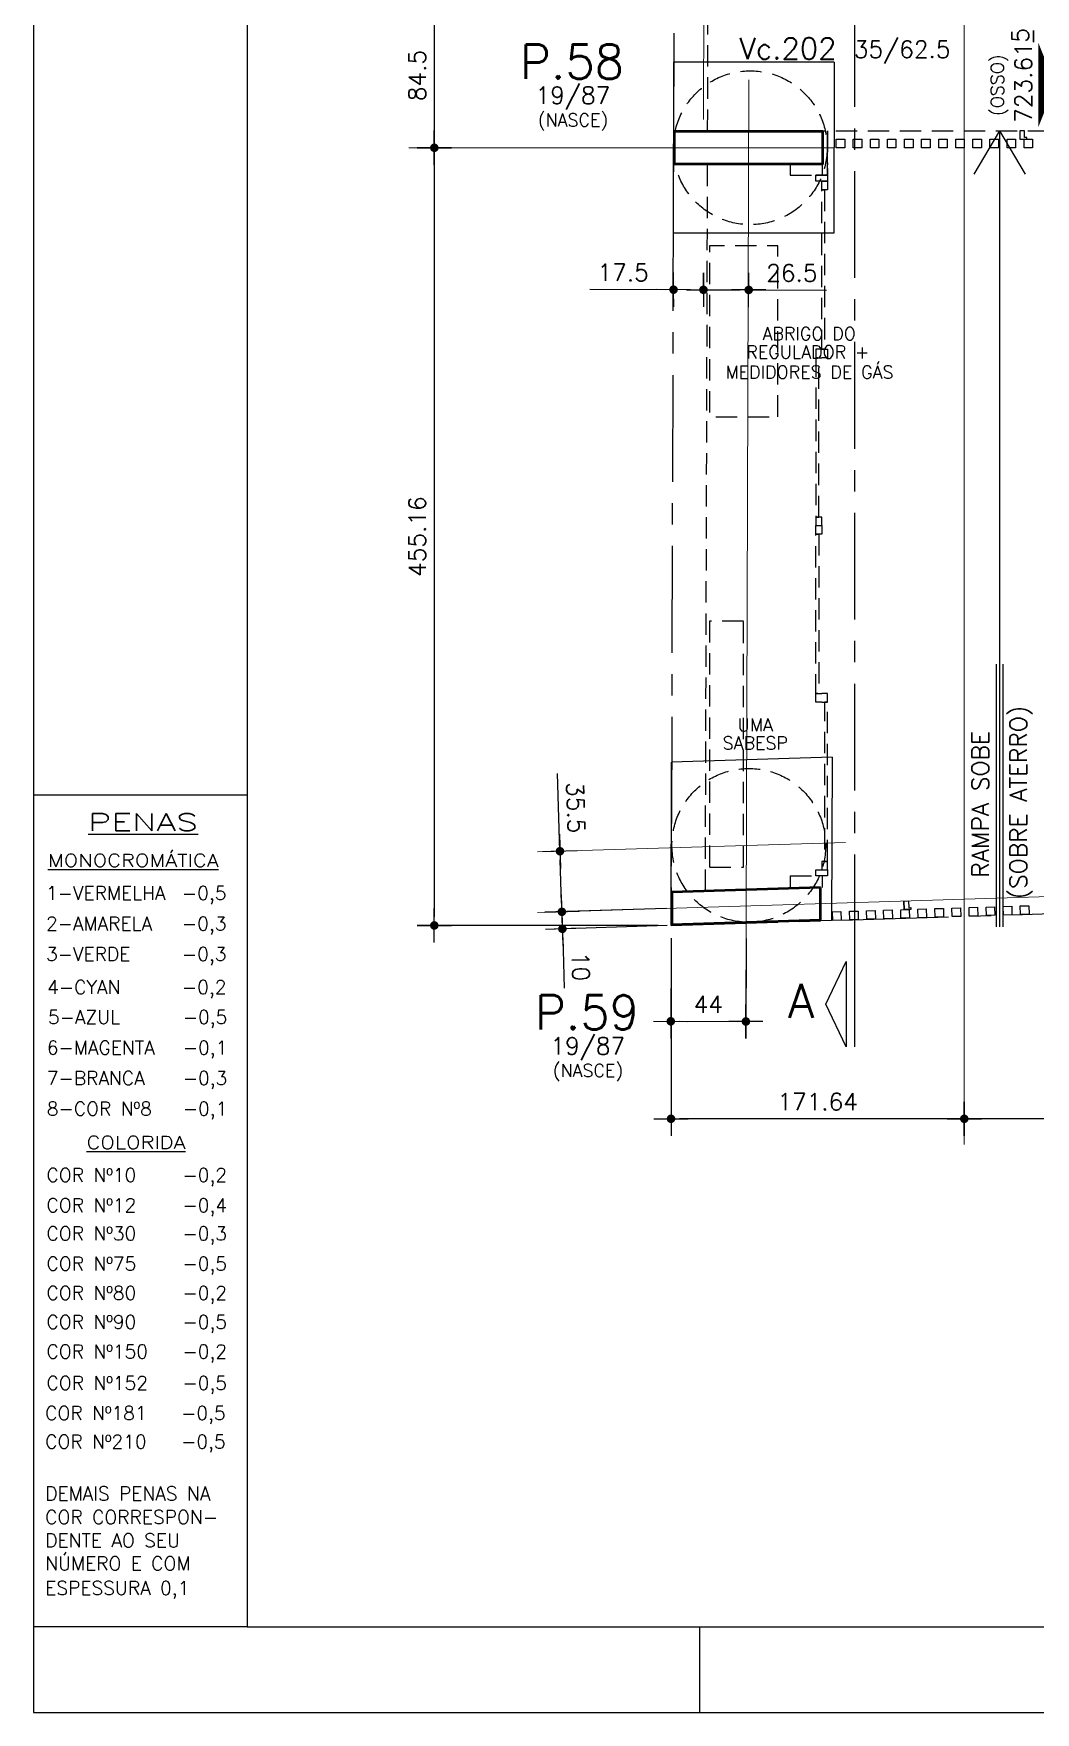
# Model space of a CAD drawing. Header units: inches. Extents: x 0 to 5940, y 0 to 4205.
# Drawn here: x 0 to 586, y 0 to 983 of the extents above; entities that cross this region are included whole.
import ezdxf
from ezdxf.enums import TextEntityAlignment as Align

# ---------------------------------------------------------------- set-up
doc = ezdxf.new("R2010")
doc.units = ezdxf.units.IN
doc.header["$LTSCALE"] = 50
doc.header["$MEASUREMENT"] = 0
doc.linetypes.add('CENTER', pattern=[2, 1.25, -0.25, 0.25, -0.25])
doc.linetypes.add('HIDDEN', pattern=[0.375, 0.25, -0.125])
for name, color, linetype in [('ALVENARIA', 10, 'HIDDEN'), ('BLOCOS', 3, 'Continuous'), ('COTA', 6, 'Continuous'), ('DIVISA DO TERRENO', 1, 'CENTER'), ('FO-TEXTO-VIGAS', 3, 'Continuous'), ('FOLHA', 7, 'Continuous'), ('NIVEL', 3, 'Continuous'), ('P-N', 5, 'Continuous'), ('TEXTO', 3, 'Continuous'), ('TUBULÃO', 8, 'HIDDEN')]:
    doc.layers.add(name, color=color, linetype=linetype)
doc.layers.add('FO-Eixos', color=150, linetype='Continuous', lineweight=5)
doc.layers.add('FO-Textos dos pilares', color=3, linetype='Continuous', lineweight=20)
doc.styles.add('ROMANS', font='romans.shx')
doc.dimstyles.new('COTA_50', dxfattribs={"dimscale": 5, "dimtxt": 2, "dimasz": 1, "dimexe": 2, "dimexo": 1.5, "dimgap": 1, "dimtad": 1, "dimzin": 12, "dimdsep": 46, "dimtxsty": 'ROMANS', "dimblk1": 'COTA', "dimblk2": 'COTA', "dimsah": 1, "dimcen": -4, "dimdle": 1.5, "dimclrd": 6, "dimclre": 6, "dimclrt": 3, "dimadec": 0, "dimazin": 0, "dimtfac": 1, "dimtofl": 0, "dimtmove": 0, "dimatfit": 3, "dimldrblk": 'COTA', "dimfxl": 1, "dimtolj": 1, "dimtzin": 12, "dimarcsym": 0})

# ---------------------------------------------------------------- blocks, each defined once
blk = doc.blocks.new('COTA')
at = {"layer": 'COTA'}
for p, q in [((0, -2), (0, 2)), ((2, 0), (-2, 0))]:
    blk.add_line(p, q, dxfattribs=at)
at = {"layer": 'COTA', "const_width": 0.5}
blk.add_lwpolyline([(-0.25, 0, 1), (0.25, 0, 1)], format="xyb", close=True, dxfattribs=at)
blk = doc.blocks.new('*D163')
at = {"layer": 'COTA', "color": 6, "lineweight": -2, "transparency": 16777216}
for p, q in [((544.77, 352.84), (544.77, 337.41)), ((709.8, 347.41), (549.77, 347.41)), ((714.8, 352.84), (714.8, 337.41))]:
    blk.add_line(p, q, dxfattribs=at)
at = {"layer": 'Defpoints', "color": 0, "transparency": 16777216}
for p in [(544.77, 360.34), (714.8, 360.34), (544.77, 347.41)]:
    blk.add_point(p, dxfattribs=at)
at = {"layer": 'COTA', "color": 6, "lineweight": -2, "transparency": 16777216, "xscale": 5, "yscale": 5, "zscale": 5, "rotation": 180}
blk.add_blockref('COTA', (544.77, 347.41), dxfattribs=at)
at = {"layer": 'COTA', "color": 6, "lineweight": -2, "transparency": 16777216, "xscale": 5, "yscale": 5, "zscale": 5}
blk.add_blockref('COTA', (714.8, 347.41), dxfattribs=at)
at = {"layer": 'COTA', "color": 3, "transparency": 16777216, "insert": (629.79, 357.41), "char_height": 10, "attachment_point": 5, "style": 'ROMANS'}
blk.add_mtext('\\A1;170', dxfattribs=at)
blk = doc.blocks.new('*D164')
at = {"layer": 'COTA', "color": 6, "lineweight": -2, "transparency": 16777216}
for p, q in [((369.6, 832.65), (325.55, 832.79)), ((374.58, 827.17), (374.57, 822.64)), ((392.08, 827.12), (392.07, 822.58)), ((397.1, 832.57), (402.1, 832.55))]:
    blk.add_line(p, q, dxfattribs=at)
at = {"layer": 'Defpoints', "color": 0, "transparency": 16777216}
for p in [(374.6, 834.67), (374.6, 832.64), (392.1, 834.62)]:
    blk.add_point(p, dxfattribs=at)
at = {"layer": 'COTA', "color": 6, "lineweight": -2, "transparency": 16777216, "xscale": 5, "yscale": 5, "zscale": 5}
for p, rotation in [((374.6, 832.64), 359.8263163516669), ((392.1, 832.58), 179.8263163516669)]:
    blk.add_blockref('COTA', p, dxfattribs=dict(at, rotation=rotation))
at = {"layer": 'COTA', "color": 3, "transparency": 16777216, "insert": (345.1, 842.73), "char_height": 10, "attachment_point": 5, "rotation": 359.82632, "style": 'ROMANS'}
blk.add_mtext('\\A1;17.5', dxfattribs=at)
blk = doc.blocks.new('*D165')
at = {"layer": 'COTA', "color": 6, "lineweight": -2, "transparency": 16777216}
for p, q in [((392.1, 833.06), (392.13, 842.58)), ((418.6, 832.98), (418.63, 842.5)), ((397.1, 832.57), (413.6, 832.52)), ((418.6, 832.5), (464.07, 832.37))]:
    blk.add_line(p, q, dxfattribs=at)
at = {"layer": 'Defpoints', "color": 0, "transparency": 16777216}
for p in [(392.08, 825.56), (418.58, 825.48), (418.6, 832.5)]:
    blk.add_point(p, dxfattribs=at)
at = {"layer": 'COTA', "color": 6, "lineweight": -2, "transparency": 16777216, "xscale": 5, "yscale": 5, "zscale": 5}
for p, rotation in [((392.1, 832.58), 179.8263163516708), ((418.6, 832.5), 359.8263163516708)]:
    blk.add_blockref('COTA', p, dxfattribs=dict(at, rotation=rotation))
at = {"layer": 'COTA', "color": 3, "transparency": 16777216, "insert": (443.87, 842.43), "char_height": 10, "attachment_point": 5, "rotation": 359.82632, "style": 'ROMANS'}
blk.add_mtext('\\A1;26.5', dxfattribs=at)
blk = doc.blocks.new('*D166')
at = {"layer": 'COTA', "color": 6, "lineweight": -2, "transparency": 16777216}
for p, q in [((373.13, 453.05), (373.13, 337.41)), ((539.77, 347.41), (378.13, 347.41)), ((544.77, 351.11), (544.77, 337.41))]:
    blk.add_line(p, q, dxfattribs=at)
at = {"layer": 'Defpoints', "color": 0, "transparency": 16777216}
for p in [(373.13, 460.55), (544.77, 358.61), (373.13, 347.41)]:
    blk.add_point(p, dxfattribs=at)
at = {"layer": 'COTA', "color": 6, "lineweight": -2, "transparency": 16777216, "xscale": 5, "yscale": 5, "zscale": 5, "rotation": 180}
blk.add_blockref('COTA', (373.13, 347.41), dxfattribs=at)
at = {"layer": 'COTA', "color": 6, "lineweight": -2, "transparency": 16777216, "xscale": 5, "yscale": 5, "zscale": 5}
blk.add_blockref('COTA', (544.77, 347.41), dxfattribs=at)
at = {"layer": 'COTA', "color": 3, "transparency": 16777216, "insert": (458.95, 357.41), "char_height": 10, "attachment_point": 5, "style": 'ROMANS'}
blk.add_mtext('\\A1;171.64', dxfattribs=at)
blk = doc.blocks.new('*D167')
at = {"layer": 'COTA', "color": 6, "lineweight": -2, "transparency": 16777216}
for p, q in [((373.11, 453.05), (372.93, 394.47)), ((417.11, 452.92), (416.93, 394.34)), ((377.96, 404.46), (411.96, 404.36))]:
    blk.add_line(p, q, dxfattribs=at)
at = {"layer": 'Defpoints', "color": 0, "transparency": 16777216}
for p in [(373.13, 460.55), (417.13, 460.42), (416.96, 404.34)]:
    blk.add_point(p, dxfattribs=at)
at = {"layer": 'COTA', "color": 6, "lineweight": -2, "transparency": 16777216, "xscale": 5, "yscale": 5, "zscale": 5}
for p, rotation in [((372.96, 404.47), 179.8263163516681), ((416.96, 404.34), 359.8263163516681)]:
    blk.add_blockref('COTA', p, dxfattribs=dict(at, rotation=rotation))
at = {"layer": 'COTA', "color": 3, "transparency": 16777216, "insert": (394.99, 414.41), "char_height": 10, "attachment_point": 5, "rotation": 359.82632, "style": 'ROMANS'}
blk.add_mtext('\\A1;44', dxfattribs=at)
blk = doc.blocks.new('*D183')
at = {"layer": 'COTA', "color": 6, "lineweight": -2, "transparency": 16777216}
for p, q in [((242.31, 1000.21), (224.57, 1000.21)), ((234.57, 995.21), (234.57, 920.71)), ((242.31, 915.71), (224.57, 915.71))]:
    blk.add_line(p, q, dxfattribs=at)
at = {"layer": 'Defpoints', "color": 0, "transparency": 16777216}
for p in [(249.81, 1000.21), (234.57, 915.71), (249.81, 915.71)]:
    blk.add_point(p, dxfattribs=at)
at = {"layer": 'COTA', "color": 6, "lineweight": -2, "transparency": 16777216, "xscale": 5, "yscale": 5, "zscale": 5}
for p, rotation in [((234.57, 1000.21), 90), ((234.57, 915.71), 270)]:
    blk.add_blockref('COTA', p, dxfattribs=dict(at, rotation=rotation))
at = {"layer": 'COTA', "color": 3, "transparency": 16777216, "insert": (224.57, 957.96), "char_height": 10, "attachment_point": 5, "rotation": 90, "style": 'ROMANS'}
blk.add_mtext('\\A1;84.5', dxfattribs=at)
blk = doc.blocks.new('*D184')
at = {"layer": 'COTA', "color": 6, "lineweight": -2, "transparency": 16777216}
for p, q in [((239.38, 915.71), (224.57, 915.71)), ((234.57, 910.71), (234.57, 465.55)), ((365.63, 460.55), (224.57, 460.55))]:
    blk.add_line(p, q, dxfattribs=at)
at = {"layer": 'Defpoints', "color": 0, "transparency": 16777216}
for p in [(246.88, 915.71), (234.57, 460.55), (373.13, 460.55)]:
    blk.add_point(p, dxfattribs=at)
at = {"layer": 'COTA', "color": 6, "lineweight": -2, "transparency": 16777216, "xscale": 5, "yscale": 5, "zscale": 5}
for p, rotation in [((234.57, 915.71), 90), ((234.57, 460.55), 270)]:
    blk.add_blockref('COTA', p, dxfattribs=dict(at, rotation=rotation))
at = {"layer": 'COTA', "color": 3, "transparency": 16777216, "insert": (224.57, 688.13), "char_height": 10, "attachment_point": 5, "rotation": 90, "style": 'ROMANS'}
blk.add_mtext('\\A1;455.16', dxfattribs=at)
blk = doc.blocks.new('*D185')
at = {"layer": 'COTA', "color": 6, "lineweight": -2, "transparency": 16777216}
for p, q in [((309.08, 473.56), (308.93, 478.56)), ((370.46, 470.47), (299.25, 468.25)), ((370.77, 460.48), (299.56, 458.25)), ((309.71, 453.57), (310.64, 423.82))]:
    blk.add_line(p, q, dxfattribs=at)
at = {"layer": 'Defpoints', "color": 0, "transparency": 16777216}
for p in [(377.95, 470.71), (309.55, 458.57), (378.26, 460.71)]:
    blk.add_point(p, dxfattribs=at)
at = {"layer": 'COTA', "color": 6, "lineweight": -2, "transparency": 16777216, "xscale": 5, "yscale": 5, "zscale": 5}
for p, rotation in [((309.24, 468.56), 271.7916280746226), ((309.55, 458.57), 91.7916280746226)]:
    blk.add_blockref('COTA', p, dxfattribs=dict(at, rotation=rotation))
at = {"layer": 'COTA', "color": 3, "transparency": 16777216, "insert": (320.25, 436.51), "char_height": 10, "attachment_point": 5, "rotation": 271.79163, "style": 'ROMANS'}
blk.add_mtext('\\A1;10', dxfattribs=at)
blk = doc.blocks.new('*D422')
at = {"layer": 'COTA', "color": 6, "lineweight": -2, "transparency": 16777216}
for p, q in [((308.13, 503.98), (306.71, 549.43)), ((307.8, 503.97), (298.14, 503.67)), ((309.08, 473.56), (308.29, 498.98)), ((308.91, 468.55), (299.25, 468.25))]:
    blk.add_line(p, q, dxfattribs=at)
at = {"layer": 'Defpoints', "color": 0, "transparency": 16777216}
for p in [(308.13, 503.98), (315.3, 504.2), (316.4, 468.78)]:
    blk.add_point(p, dxfattribs=at)
at = {"layer": 'COTA', "color": 6, "lineweight": -2, "transparency": 16777216, "xscale": 5, "yscale": 5, "zscale": 5}
for p, rotation in [((308.13, 503.98), 91.79162807462251), ((309.24, 468.56), 271.7916280746225)]:
    blk.add_blockref('COTA', p, dxfattribs=dict(at, rotation=rotation))
at = {"layer": 'COTA', "color": 3, "transparency": 16777216, "insert": (317.34, 529.52), "char_height": 10, "attachment_point": 5, "rotation": 271.79163, "style": 'ROMANS'}
blk.add_mtext('\\A1;35.5', dxfattribs=at)

msp = doc.modelspace()

# ---------------------------------------------------------------- linework, layer by layer
at = {"layer": 'ALVENARIA'}
for p, q in [((394.563, 925.672), (705.304, 925.672)), ((442.804, 905.709), (442.804, 899.583)), ((442.804, 899.583), (457.804, 899.583)), ((415.607, 638.615), (395.607, 638.615)), ((395.607, 638.615), (395.607, 494.615)), ((415.607, 494.615), (415.607, 638.615)), ((395.607, 494.615), (415.607, 494.615)), ((442.804, 489.583), (442.804, 482.278)), ((442.804, 489.583), (457.804, 489.583)), ((461.804, 482.873), (461.804, 489.583))]:
    msp.add_line(p, q, dxfattribs=at)
at = {"layer": 'ALVENARIA', "color": 252}
for p, q in [((464.77, 905.672), (464.77, 925.672)), ((464.77, 925.672), (464.77, 920.672)), ((461.804, 899.583), (461.804, 906.209)), ((457.804, 899.583), (457.804, 899.083)), ((461.804, 899.583), (457.804, 899.583)), ((457.804, 899.583), (464.804, 899.583)), ((457.804, 896.083), (457.804, 899.583)), ((461.804, 899.583), (457.804, 899.583)), ((461.804, 899.583), (457.804, 899.583)), ((464.804, 896.083), (457.804, 896.083)), ((461.304, 891.083), (461.304, 896.083)), ((461.304, 896.083), (464.804, 896.083)), ((464.804, 899.583), (461.804, 899.583)), ((464.804, 899.583), (461.804, 899.583)), ((464.804, 899.583), (461.804, 899.583)), ((464.804, 899.583), (464.804, 903.583)), ((464.804, 903.583), (464.804, 898.583)), ((464.804, 899.583), (464.804, 903.583)), ((464.804, 899.583), (464.804, 903.583)), ((464.804, 899.583), (464.804, 896.083)), ((464.804, 896.083), (464.804, 891.083)), ((464.804, 891.083), (461.304, 891.083)), ((463.054, 891.083), (463.054, 797.833)), ((457.804, 797.833), (457.804, 792.833)), ((461.304, 797.833), (457.804, 797.833)), ((461.304, 797.833), (464.804, 797.833)), ((464.804, 797.833), (464.804, 792.833)), ((457.804, 792.833), (461.304, 792.833)), ((459.554, 699.583), (459.554, 792.833)), ((464.804, 792.833), (461.304, 792.833)), ((461.304, 699.583), (457.804, 699.583)), ((457.804, 699.583), (457.804, 694.583)), ((461.304, 694.583), (461.304, 699.583)), ((457.804, 689.583), (457.804, 694.583)), ((457.804, 694.583), (461.304, 694.583)), ((457.804, 694.583), (461.304, 694.583)), ((461.304, 689.583), (457.804, 689.583)), ((459.554, 689.583), (459.554, 596.333)), ((461.304, 694.583), (461.304, 689.583)), ((457.804, 591.333), (457.804, 596.333)), ((457.804, 596.333), (461.304, 596.333)), ((461.304, 591.333), (457.804, 591.333)), ((464.804, 596.333), (461.304, 596.333)), ((461.304, 591.333), (464.804, 591.333)), ((464.804, 591.333), (464.804, 596.333)), ((457.804, 493.083), (464.804, 493.083)), ((457.804, 489.583), (457.804, 493.083)), ((464.804, 498.083), (461.304, 498.083)), ((461.304, 498.083), (461.304, 493.083)), ((461.304, 493.083), (464.804, 493.083)), ((464.804, 493.083), (464.804, 498.083)), ((464.804, 493.083), (464.804, 489.583)), ((457.804, 489.583), (457.804, 490.083)), ((461.804, 489.583), (457.804, 489.583)), ((464.804, 489.583), (457.804, 489.583)), ((461.804, 489.583), (457.804, 489.583)), ((461.804, 489.583), (457.804, 489.583)), ((464.804, 489.583), (461.804, 489.583)), ((464.804, 489.583), (461.804, 489.583)), ((464.804, 489.583), (461.804, 489.583))]:
    msp.add_line(p, q, dxfattribs=at)
at = {"layer": 'ALVENARIA', "color": 252, "linetype": 'Continuous'}
for p, q in [((580.104, 925.707), (577.304, 925.707)), ((577.304, 925.707), (577.304, 920.707)), ((577.304, 925.707), (577.304, 920.707)), ((577.304, 925.707), (577.304, 920.707)), ((580.104, 921.707), (580.104, 925.707)), ((577.304, 920.707), (581.304, 920.707)), ((581.304, 921.707), (580.104, 921.707)), ((581.304, 920.707), (581.304, 921.707)), ((509.368, 474.854), (512.166, 474.941)), ((509.524, 469.856), (509.368, 474.854)), ((509.368, 474.854), (509.524, 469.856)), ((509.368, 474.854), (509.524, 469.856)), ((512.166, 474.941), (512.292, 470.943)), ((513.522, 469.981), (509.524, 469.856)), ((512.292, 470.943), (513.491, 470.981)), ((513.491, 470.981), (513.522, 469.981))]:
    msp.add_line(p, q, dxfattribs=at)
at = {"layer": 'ALVENARIA', "flags": 128}
for points in [[(394.563, 925.672), (395.035, 1085.017)], [(393.248, 480.728), (394.504, 905.672)], [(393.248, 480.728), (394.504, 905.672)]]:
    msp.add_lwpolyline(points, dxfattribs=at)
at = {"layer": 'ALVENARIA', "color": 252, "flags": 128}
for points in [[(464.77, 925.672), (464.77, 905.672)], [(464.804, 899.583), (464.804, 925.209)]]:
    msp.add_lwpolyline(points, dxfattribs=at)
at = {"layer": 'ALVENARIA', "color": 252, "linetype": 'Continuous', "flags": 128}
for points in [[(474.804, 915.707), (469.804, 915.707), (469.804, 920.707), (474.804, 920.707)], [(484.804, 915.707), (479.804, 915.707), (479.804, 920.707), (484.804, 920.707)], [(494.804, 915.707), (489.804, 915.707), (489.804, 920.707), (494.804, 920.707)], [(504.804, 915.707), (499.804, 915.707), (499.804, 920.707), (504.804, 920.707)], [(514.804, 915.707), (509.804, 915.707), (509.804, 920.707), (514.804, 920.707)], [(524.804, 915.707), (519.804, 915.707), (519.804, 920.707), (524.804, 920.707)], [(534.804, 915.707), (529.804, 915.707), (529.804, 920.707), (534.804, 920.707)], [(544.804, 915.707), (539.804, 915.707), (539.804, 920.707), (544.804, 920.707)], [(554.804, 915.707), (549.804, 915.707), (549.804, 920.707), (554.804, 920.707)], [(564.804, 915.707), (559.804, 915.707), (559.804, 920.707), (564.804, 920.707)], [(574.804, 915.707), (569.804, 915.707), (569.804, 920.707), (574.804, 920.707)], [(584.804, 915.707), (579.804, 915.707), (579.804, 920.707), (584.804, 920.707)], [(572.69, 466.83), (567.693, 466.673), (567.536, 471.671), (572.534, 471.827)], [(582.685, 467.142), (577.688, 466.986), (577.531, 471.983), (582.529, 472.14)], [(472.739, 463.703), (467.741, 463.547), (467.585, 468.544), (472.583, 468.701)], [(482.734, 464.016), (477.737, 463.859), (477.58, 468.857), (482.578, 469.013)], [(492.729, 464.328), (487.732, 464.172), (487.575, 469.17), (492.573, 469.326)], [(502.724, 464.641), (497.727, 464.485), (497.57, 469.482), (502.568, 469.639)], [(512.719, 464.954), (507.722, 464.797), (507.566, 469.795), (512.563, 469.951)], [(522.715, 465.266), (517.717, 465.11), (517.561, 470.108), (522.558, 470.264)], [(532.71, 465.579), (527.712, 465.423), (527.556, 470.42), (532.553, 470.577)], [(542.705, 465.892), (537.707, 465.735), (537.551, 470.733), (542.548, 470.889)], [(552.7, 466.204), (547.702, 466.048), (547.546, 471.046), (552.544, 471.202)], [(562.695, 466.517), (557.697, 466.361), (557.541, 471.358), (562.539, 471.514)]]:
    msp.add_lwpolyline(points, close=True, dxfattribs=at)
at = {"layer": 'ALVENARIA', "color": 252, "flags": 128}
for points in [[(463.054, 891.083), (463.054, 797.833), (461.304, 797.833), (461.304, 891.083)], [(459.554, 699.583), (459.554, 792.833), (457.804, 792.833), (457.804, 699.583)], [(459.554, 689.583), (459.554, 596.333), (457.804, 596.333), (457.804, 689.583)], [(464.804, 498.083), (464.804, 591.333), (463.054, 591.333), (463.054, 498.083)]]:
    msp.add_lwpolyline(points, close=True, dxfattribs=at)
at = {"layer": 'ALVENARIA', "flags": 128}
msp.add_lwpolyline([(435.607, 758.323), (435.607, 858.323), (395.607, 858.323), (395.607, 758.323)], close=True, dxfattribs=at)
at = {"layer": 'BLOCOS'}
for p, q in [((374.663, 965.71), (374.36, 865.71)), ((468.663, 965.71), (374.663, 965.71)), ((468.663, 965.71), (468.36, 865.71)), ((468.36, 865.71), (374.36, 865.71)), ((373.132, 460.554), (373.421, 556.045)), ((467.43, 558.986), (373.421, 556.045)), ((467.43, 558.986), (467.141, 463.497)), ((467.141, 463.497), (373.132, 460.554))]:
    msp.add_line(p, q, dxfattribs=at)
at = {"layer": 'DIVISA DO TERRENO'}
for p, q in [((374.715, 982.707), (373.132, 460.554)), ((373.132, 460.554), (704.804, 470.929))]:
    msp.add_line(p, q, dxfattribs=at)
at = {"layer": 'FO-Eixos'}
for p, q in [((400.571, 3739.455), (392.062, 932.306)), ((544.77, 332.413), (544.77, 1502.402)), ((418.632, 955.408), (416.96, 403.891)), ((468.695, 915.71), (219.571, 915.71)), ((3479.551, 567.728), (294.896, 468.111)), ((475.337, 509.209), (294.896, 503.565))]:
    msp.add_line(p, q, dxfattribs=at)
at = {"layer": 'FOLHA', "color": 1}
for p, q in [((125, 4155), (125, 50)), ((125, 50), (5895, 50))]:
    msp.add_line(p, q, dxfattribs=at)
at = {"layer": 'FOLHA', "color": 8}
for p, q in [((125, 536.856), (0, 536.856)), ((125, 50), (0, 50))]:
    msp.add_line(p, q, dxfattribs=at)
at = {"layer": 'FOLHA'}
msp.add_line((390, 0), (390, 50), dxfattribs=at)
msp.add_lwpolyline([(0, 4205), (0, 0), (5940, 0), (5940, 4205)], close=True, dxfattribs=at)
at = {"layer": 'NIVEL', "color": 1}
msp.add_lwpolyline([(598.028, 952.481, 0, 50, 0), (588.028, 952.481, 50, 50, 0)], format="xyseb", dxfattribs=at)
at = {"layer": 'P-N', "color": 5, "linetype": 'Continuous', "lineweight": 50, "flags": 128}
for points in [[(462.04, 925.21), (375.04, 925.21), (375.04, 906.21), (462.04, 906.21)], [(460.691, 482.807), (373.691, 480.086), (373.633, 461.072), (460.691, 463.798)]]:
    msp.add_lwpolyline(points, close=True, dxfattribs=at)
at = {"layer": 'TEXTO', "color": 8, "linetype": 'CENTER'}
msp.add_line((480.674, 439.564), (480.674, 3797.333), dxfattribs=at)
at = {"layer": 'TEXTO', "color": 8}
for p, q in [((565.378, 925.673), (550.378, 900.173)), ((565.378, 925.673), (580.378, 900.173)), ((565.378, 925.672), (565.378, 459.693)), ((563.378, 613.569), (563.378, 459.693)), ((567.378, 613.569), (567.378, 459.693))]:
    msp.add_line(p, q, dxfattribs=at)
at = {"layer": 'TEXTO', "color": 3}
msp.add_line((480.674, 389.564), (480.674, 439.564), dxfattribs=at)
msp.add_lwpolyline([(475.674, 439.564), (475.674, 389.564), (463.674, 414.564), (475.674, 439.564)], dxfattribs=at)
at = {"layer": 'TUBULÃO', "linetype": 'HIDDEN'}
for centre in [(419.512, 915.71), (418.666, 507.436)]:
    msp.add_circle(centre, 45, dxfattribs=at)

# ---------------------------------------------------------------- texts
at = {"layer": 'FO-TEXTO-VIGAS', "color": 1, "style": 'ROMANS'}
msp.add_text('Vc.202', height=12.5, dxfattribs=at).set_placement((413.148, 967.517))
at = {"layer": 'FO-TEXTO-VIGAS', "style": 'ROMANS'}
msp.add_text('35/62.5', height=10, dxfattribs=at).set_placement((480.146, 968.337))
at = {"layer": 'FO-Textos dos pilares', "color": 1, "style": 'ROMANS'}
for s, p in [('P.58', (284.764, 956.056)), ('P.59', (293.492, 399.736))]:
    msp.add_text(s, height=20, dxfattribs=at).set_placement(p)
at = {"layer": 'FO-Textos dos pilares', "color": 3, "style": 'ROMANS'}
for p in [(293.838, 941.364), (302.566, 385.043)]:
    msp.add_text('19/87', height=10, dxfattribs=at).set_placement(p)
at = {"layer": 'FO-Textos dos pilares', "color": 4, "style": 'ROMANS'}
for p in [(295.194, 928.241), (303.922, 371.921)]:
    msp.add_text('(NASCE)', height=7.5, dxfattribs=at).set_placement(p)
at = {"layer": 'FOLHA', "color": 5, "style": 'ROMANS', "width": 1.5}
msp.add_text('%%UPENAS', height=10, dxfattribs=at).set_placement((32.009, 515.998))
at = {"layer": 'FOLHA', "color": 3, "style": 'ROMANS', "width": 1.2}
for s, p in [('%%UMONOCROMÁTICA', (8.412, 494.879)), ('%%UCOLORIDA', (30.992, 329.813))]:
    msp.add_text(s, height=7.5, dxfattribs=at).set_placement(p)
at = {"layer": 'FOLHA', "color": 4, "style": 'ROMANS'}
for s, p in [('1-VERMELHA', (7.306, 475.529)), ('-0,5', (86.858, 475.529)), ('2-AMARELA', (7.306, 457.668)), ('-0,3', (86.858, 457.668)), ('3-VERDE', (7.306, 439.807)), ('-0,3', (86.858, 439.807)), ('4-CYAN', (7.942, 420.457)), ('-0,2 ', (86.858, 420.457)), ('5-AZUL', (8.423, 402.926)), ('-0,5', (87.339, 402.926)), ('6-MAGENTA', (7.788, 385.065)), ('-0,1', (87.339, 385.065)), ('7-BRANCA', (7.788, 367.204)), ('-0,3', (87.339, 367.204)), ('8-COR Nº8', (7.788, 349.343)), ('-0,1', (87.339, 349.343)), ('COR Nº10', (7.608, 310.463)), ('-0,2', (87.16, 310.463)), ('COR Nº12', (7.608, 292.856)), ('-0,4', (87.16, 292.856)), ('COR Nº30', (7.608, 276.291)), ('-0,3', (87.16, 276.291)), ('COR Nº75', (7.608, 258.643)), ('-0,5', (87.16, 258.643)), ('COR Nº80', (7.608, 241.516)), ('-0,2', (87.16, 241.516)), ('COR Nº90', (7.608, 224.556)), ('-0,5', (87.16, 224.556)), ('COR Nº150', (7.608, 207.219)), ('-0,2', (87.16, 207.219)), ('COR Nº152', (7.608, 188.793)), ('-0,5', (87.16, 188.793)), ('COR Nº181', (6.816, 171.153)), ('-0,5', (86.368, 171.153)), ('COR Nº210', (6.816, 154.462)), ('-0,5', (86.368, 154.462)), ('DEMAIS PENAS NA', (6.816, 124.123)), ('COR CORRESPON-', (6.816, 110.296)), ('DENTE AO SEU ', (6.816, 96.639)), ('NÚMERO E COM', (6.816, 83.181)), ('ESPESSURA 0,1', (6.816, 68.853))]:
    msp.add_text(s, height=8, dxfattribs=at).set_placement(p)
at = {"layer": 'NIVEL', "color": 3, "style": 'ROMANS'}
for s, p in [('5', (582.521, 981.494)), ('723.61_', (584.367, 957.288))]:
    msp.add_text(s, height=10, rotation=90, dxfattribs=at).set_placement(p, align=Align.CENTER)
at = {"layer": 'NIVEL', "color": 4, "style": 'ROMANS'}
msp.add_text('(OSSO)', height=7.5, rotation=90, dxfattribs=at).set_placement((567.871, 952.377), align=Align.CENTER)
at = {"layer": 'TEXTO', "color": 4, "style": 'ROMANS'}
for s, p in [('ABRIGO DO', (426.657, 803.183)), ('REGULADOR +', (417.181, 792.42)), ('MEDIDORES DE GÁS', (405.007, 780.66)), ('UMA', (412.181, 574.175)), ('SABESP', (403.32, 563.633))]:
    msp.add_text(s, height=7.5, dxfattribs=at).set_placement(p)
at = {"layer": 'TEXTO', "color": 3, "style": 'ROMANS'}
for s, p in [('(SOBRE ATERRO)', (581.408, 475.947)), ('RAMPA SOBE', (559.172, 488.569))]:
    msp.add_text(s, height=10, rotation=90, dxfattribs=at).set_placement(p)
at = {"layer": 'TEXTO', "color": 1, "style": 'ROMANS'}
msp.add_text('A', height=20, dxfattribs=at).set_placement((441.632, 406.496))

# ---------------------------------------------------------------- dimensions: what is measured, and where the dimension line sits
at = {"layer": 'COTA'}
for base, p1, p2, picture, middle in [((234.571, 915.71), (249.814, 1000.207), (249.814, 915.71), '*D183', (224.571, 957.958)), ((234.571, 460.554), (246.88, 915.71), (373.132, 460.554), '*D184', (224.571, 688.132))]:
    dim = msp.add_linear_dim(base=base, p1=p1, p2=p2, angle=90, dimstyle='COTA_50', dxfattribs=at)
    dim.commit()
    dim.dimension.update_dxf_attribs({"geometry": picture, "text_midpoint": middle})
for p1, p2, distance, picture, middle in [((392.103, 834.619), (374.603, 834.672), 2.035, '*D164', (345.104, 842.726)), ((392.076, 825.563), (418.576, 825.483), 7.02, '*D165', (443.865, 842.427)), ((377.952, 470.709), (378.264, 460.714), -68.745, '*D185', (320.248, 436.508)), ((373.132, 460.554), (417.131, 460.42), -56.08, '*D167', (394.992, 414.408))]:
    dim = msp.add_aligned_dim(p1=p1, p2=p2, distance=distance, dimstyle='COTA_50', dxfattribs=at)
    dim.commit()
    dim.dimension.update_dxf_attribs({"geometry": picture, "text_midpoint": middle})
dim = msp.add_aligned_dim(p1=(316.404, 468.784), p2=(315.296, 504.203), distance=7.167, text='35.5', dimstyle='COTA_50', dxfattribs=at)
dim.commit()
dim.dimension.update_dxf_attribs({"geometry": '*D422', "text_midpoint": (317.339, 529.517)})
dim = msp.add_linear_dim(base=(373.132, 347.413), p1=(544.77, 358.607), p2=(373.132, 460.554), dimstyle='COTA_50', dxfattribs=at)
dim.commit()
dim.dimension.update_dxf_attribs({"geometry": '*D166', "text_midpoint": (458.951, 357.413)})
dim = msp.add_linear_dim(base=(544.77, 347.413), p1=(714.804, 360.341), p2=(544.77, 360.341), dimstyle='COTA_50', override={"dimdec": 0}, dxfattribs=at)
dim.commit()
dim.dimension.update_dxf_attribs({"geometry": '*D163', "text_midpoint": (629.787, 357.413)})

doc.saveas('drawing.dxf')
